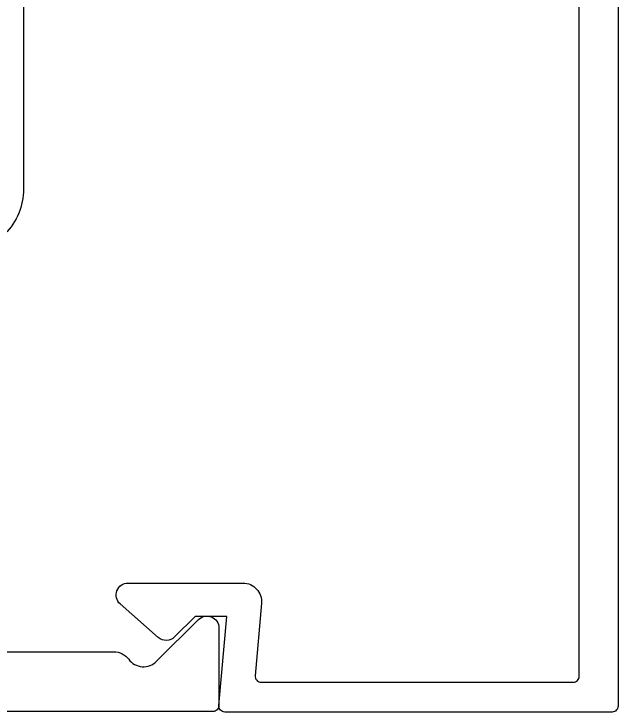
# Model space of a CAD drawing. Extents: x -23 to 190, y -172 to 85.
# Drawn here: x 14.783 to 15.794, y 48.753 to 49.922 of the extents above; entities that cross this region are included whole.
import ezdxf

# ---------------------------------------------------------------- set-up
doc = ezdxf.new("R2010")
doc.units = 0
doc.header["$MEASUREMENT"] = 0
doc.layers.get('0').update_dxf_attribs({"linetype": 'CONTINUOUS'})
doc.layers.add('FRAME', color=1, linetype='CONTINUOUS')

# ---------------------------------------------------------------- blocks, each defined once
blk = doc.blocks.new('3806 MULLION')
for points in [[(-1.344, -0.2035), (-1.359, -0.2185), (-1.612, -0.2185), (-1.612, -0.3435, -0.414214), (-1.643, -0.3745), (-1.799, -0.3745, -0.414214), (-1.83, -0.3435, -0.414214), (-1.799, -0.3125), (-1.674, -0.3125), (-1.674, -0.2185), (-3.625, -0.2185, -0.414214), (-3.731, -0.1125)], [(-4.4, -0.0725), (-4.4, -0.3696, -0.237131), (-4.4125, -0.3945, 0.457629), (-4.4159, -0.4413), (-4.3459, -0.5114, -0.668179), (-4.36, -0.5455), (-4.49, -0.5455, -0.414214), (-4.5, -0.5355), (-4.5, 0)]]:
    blk.add_lwpolyline(points, format="xyb")
blk = doc.blocks.new('3802 45 GLASS STOP')
blk.add_lwpolyline([(3.9331, -0.668), (-0.0009, -0.668, -0.414214), (-0.0109, -0.658), (-0.0109, -0.01, -0.440011), (0, 0), (0.1491, -0.013), (0.1491, 0.04), (0.115, 0.0742, -0.395486), (0.1141, 0.1015), (0.1701, 0.1652, -0.691708), (0.2051, 0.152), (0.2051, -0.0403, -0.440011), (0.1714, -0.0712), (0.05, -0.0606, 0.440011), (0.0391, -0.0706), (0.0391, -0.593, 0.414214), (0.0491, -0.603), (1.5201, -0.603, 0.414214)], format="xyb")

msp = doc.modelspace()

# ---------------------------------------------------------------- block references
at = {"layer": 'FRAME', "rotation": 90}
for name, p in [('3806 MULLION', (14.5806, 53.2537)), ('3802 45 GLASS STOP', (15.1261, 48.7637))]:
    msp.add_blockref(name, p, dxfattribs=at)

doc.saveas('drawing.dxf')
